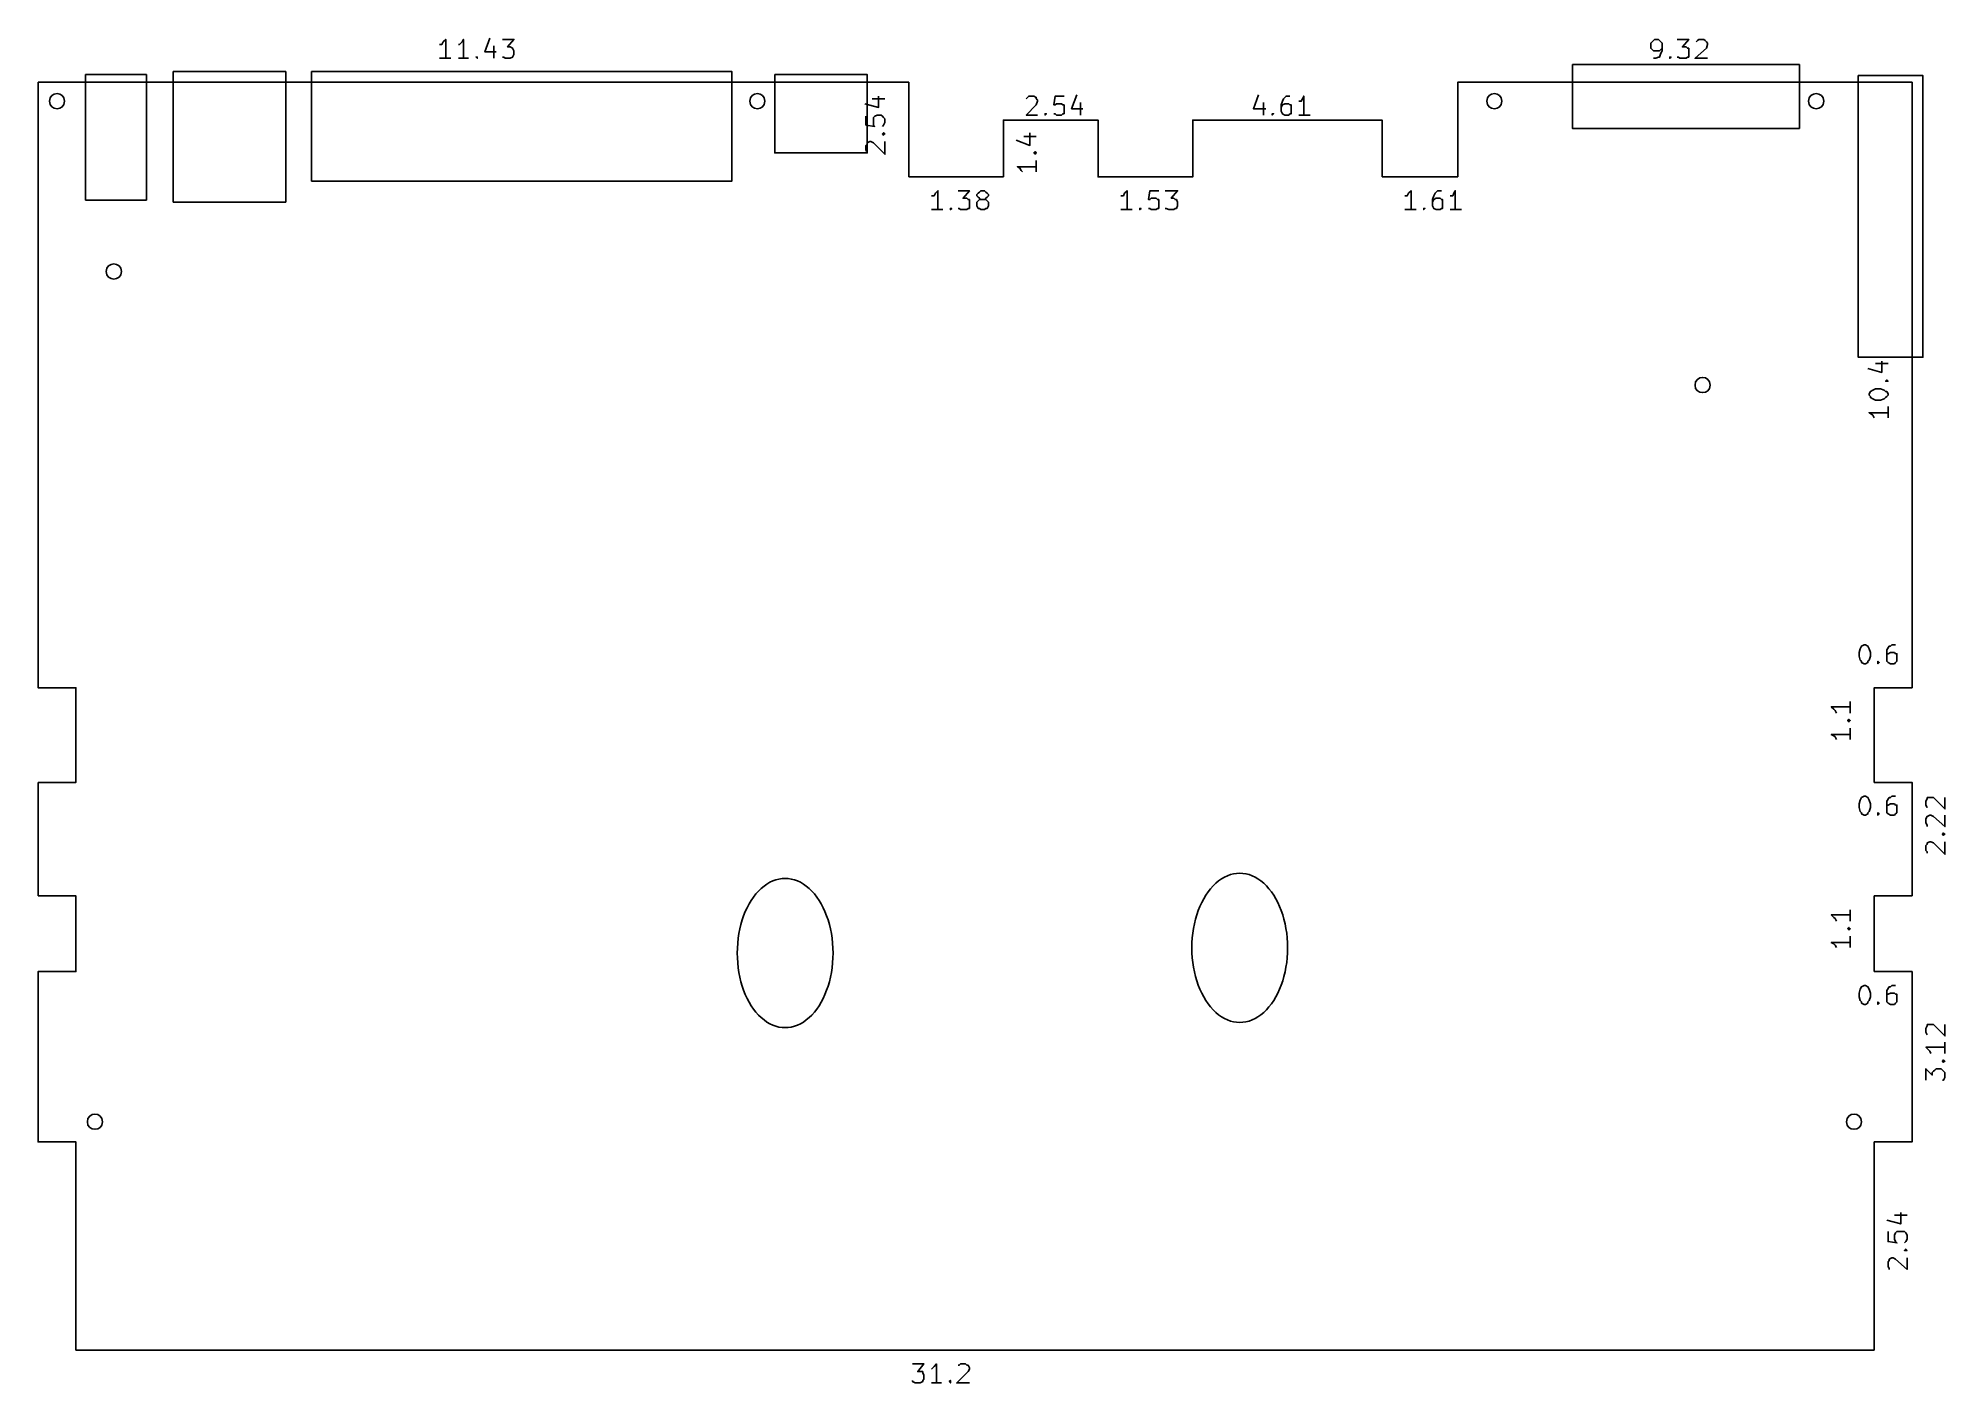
# Model space of a CAD drawing. Extents: x 138 to 500, y 330 to 586.
import ezdxf

# ---------------------------------------------------------------- set-up
doc = ezdxf.new("R2010")
doc.units = 0
doc.layers.add('Layer_1', color=7, linetype='CONTINUOUS')

msp = doc.modelspace()

# ---------------------------------------------------------------- linework, layer by layer
at = {"layer": 'Layer_1', "color": 5}
for points in [[(215.091137, 581.916126), (215.091137, 585.517126), (214.610137, 585.037126), (214.372137, 584.556126), (213.892137, 584.556126)], [(218.450137, 581.916126), (218.450137, 585.517126), (218.212137, 585.037126), (217.731137, 584.556126), (217.489137, 584.556126)], [(223.489137, 585.755126), (222.532137, 583.119126), (224.692137, 583.119126)], [(224.212137, 584.318126), (224.212137, 581.916126)], [(225.892137, 585.517126), (228.052137, 585.517126), (226.853137, 584.076126), (227.329137, 584.076126), (227.810137, 583.837126), (227.810137, 583.837126), (228.052137, 583.357126), (228.052137, 582.638126), (227.810137, 582.158126), (227.810137, 582.158126), (227.329137, 581.916126), (226.372137, 581.916126), (226.130137, 582.158126), (225.892137, 582.158126)], [(444.771132, 581.916126), (445.251132, 581.916126), (445.731132, 582.158126), (445.970132, 582.158126), (446.212132, 582.877126), (446.450132, 583.357126), (446.450132, 584.798126), (446.212132, 585.037126), (445.970132, 585.279126), (445.731132, 585.517126), (445.013132, 585.517126), (444.771132, 585.279126), (444.532132, 585.037126), (444.290132, 584.798126), (444.290132, 583.837126), (444.532132, 583.595126), (444.771132, 583.357126), (445.013132, 583.357126), (445.731132, 583.357126), (445.970132, 583.357126), (446.212132, 583.595126), (446.450132, 583.837126)], [(449.329132, 585.517126), (451.489132, 585.517126), (450.290132, 584.076126), (451.013132, 584.076126), (451.251132, 583.837126), (451.489132, 583.837126), (451.489132, 583.357126), (451.489132, 582.638126), (451.489132, 582.158126), (451.251132, 582.158126), (451.013132, 581.916126), (449.810132, 581.916126), (449.571132, 582.158126), (449.329132, 582.158126)], [(452.931132, 585.037126), (453.173132, 585.279126), (453.411132, 585.517126), (454.372132, 585.517126), (454.610132, 585.279126), (454.853132, 585.037126), (455.091132, 584.798126), (455.091132, 584.556126), (454.853132, 583.837126), (452.692132, 581.916126), (455.091132, 581.916126)], [(216.052137, 581.916126), (213.892137, 581.916126)], [(219.411137, 581.916126), (217.489137, 581.916126)], [(221.091137, 582.158126), (221.091137, 582.158126), (221.091137, 581.916126), (220.853137, 582.158126), (221.091137, 582.158126), (221.091137, 581.916126)], [(447.892132, 582.158126), (448.130132, 582.158126), (447.892132, 581.916126), (447.892132, 582.158126), (447.892132, 582.158126), (447.892132, 581.916126)], [(294.771136, 573.279126), (297.411135, 572.556126), (297.411135, 574.716126)], [(296.212136, 574.236126), (298.610135, 574.236126)], [(325.489135, 574.236126), (325.731135, 574.478126), (325.970135, 574.716126), (326.931135, 574.716126), (327.411135, 574.478126), (327.411135, 574.236126), (327.649135, 573.998126), (327.649135, 573.755126), (327.411135, 573.037126), (325.489135, 571.119126), (327.649135, 571.119126)], [(332.692135, 574.716126), (331.013135, 574.716126), (330.771135, 573.037126), (331.013135, 573.037126), (331.251135, 573.279126), (332.212135, 573.279126), (332.450135, 573.037126), (332.692135, 573.037126), (332.692135, 572.556126), (332.692135, 571.837126), (332.692135, 571.357126), (332.450135, 571.357126), (332.212135, 571.119126), (331.251135, 571.119126), (331.013135, 571.357126), (330.771135, 571.357126)], [(335.091135, 574.959126), (334.130135, 572.318126), (336.290135, 572.318126)], [(335.810135, 573.517126), (335.810135, 571.119126)], [(369.649134, 574.959126), (368.692134, 572.318126), (371.091134, 572.318126)], [(370.610134, 573.517126), (370.610134, 571.119126)], [(375.649134, 574.716126), (374.931134, 574.716126), (374.692134, 574.478126), (374.450134, 574.236126), (374.212134, 573.755126), (373.970134, 573.037126), (373.970134, 571.837126), (374.212134, 571.357126), (374.212134, 571.357126), (374.692134, 571.119126), (375.411134, 571.119126), (375.649134, 571.357126), (375.892134, 571.357126), (375.892134, 571.837126), (375.892134, 572.556126), (375.892134, 573.037126), (375.649134, 573.037126), (375.411134, 573.279126), (374.692134, 573.279126), (374.212134, 573.037126), (374.212134, 573.037126), (373.970134, 572.556126)], [(378.290134, 571.119126), (378.290134, 574.716126), (378.052134, 574.236126), (377.810134, 573.755126), (377.329134, 573.755126)], [(295.013136, 570.877126), (295.013136, 569.197126), (296.692136, 568.959126), (296.450136, 569.197126), (296.450136, 569.677126), (296.450136, 570.396126), (296.450136, 570.638126), (296.692136, 570.877126), (297.173135, 571.119126), (297.892135, 571.119126), (298.130135, 570.877126), (298.372135, 570.638126), (298.610135, 570.396126), (298.610135, 569.677126), (298.372135, 569.197126), (298.130135, 568.959126)], [(329.091135, 571.357126), (329.329135, 571.357126), (329.091135, 571.119126), (329.091135, 571.357126), (329.091135, 571.357126), (329.091135, 571.119126)], [(372.290134, 571.357126), (372.532134, 571.357126), (372.290134, 571.119126), (372.290134, 571.357126), (372.290134, 571.357126), (372.290134, 571.119126)], [(379.489134, 571.119126), (377.329134, 571.119126)], [(295.251136, 563.916126), (295.251136, 564.158126), (295.013136, 564.396126), (295.013136, 565.357126), (295.251136, 565.595126), (295.251136, 565.837126), (295.731136, 566.076126), (295.970136, 566.076126), (296.450136, 565.837126), (298.610135, 563.677126), (298.610135, 566.076126)], [(298.130135, 567.517126), (298.372135, 567.755126), (298.610135, 567.517126), (298.372135, 567.279126), (298.130135, 567.517126), (298.610135, 567.517126)], [(323.571135, 566.318126), (326.212135, 565.357126), (326.212135, 567.755126)], [(325.013135, 567.037126), (327.411135, 567.037126)], [(326.931135, 563.916126), (327.173135, 564.158126), (327.411135, 563.916126), (327.173135, 563.677126), (326.931135, 563.916126), (327.411135, 563.916126)], [(327.411135, 562.478126), (327.411135, 560.318126)], [(327.411135, 561.279126), (323.810135, 561.279126), (324.290135, 561.037126), (324.532135, 560.556126), (324.771135, 560.318126)], [(308.692135, 553.119126), (308.692135, 556.716126), (308.212135, 556.236126), (307.970135, 555.755126), (307.489135, 555.755126)], [(312.532135, 556.716126), (314.692135, 556.716126), (313.489135, 555.279126), (314.212135, 555.279126), (314.450135, 555.037126), (314.692135, 555.037126), (314.692135, 554.556126), (314.692135, 553.837126), (314.692135, 553.357126), (314.450135, 553.357126), (314.212135, 553.119126), (313.013135, 553.119126), (312.771135, 553.357126), (312.532135, 553.357126)], [(316.853135, 555.037126), (316.610135, 555.279126), (316.372135, 555.517126), (316.130135, 555.755126), (316.130135, 555.998126), (316.372135, 556.236126), (316.610135, 556.478126), (316.853135, 556.716126), (317.571135, 556.716126), (317.810135, 556.478126), (318.052135, 556.236126), (318.290135, 555.998126), (318.290135, 555.755126), (318.052135, 555.517126), (317.810135, 555.279126), (317.571135, 555.037126), (316.853135, 555.037126), (316.610135, 555.037126), (316.372135, 554.798126), (316.130135, 554.556126), (316.130135, 553.837126), (316.372135, 553.357126), (316.610135, 553.357126), (316.853135, 553.119126), (317.571135, 553.119126), (317.810135, 553.357126), (318.052135, 553.357126), (318.290135, 553.837126), (318.290135, 554.556126), (318.052135, 554.798126), (317.810135, 555.037126), (317.571135, 555.037126)], [(344.692134, 553.119126), (344.692134, 556.716126), (344.212134, 556.236126), (343.970134, 555.755126), (343.489134, 555.755126)], [(350.692134, 556.716126), (349.013134, 556.716126), (348.771134, 555.037126), (349.013134, 555.037126), (349.251134, 555.279126), (350.212134, 555.279126), (350.450134, 555.037126), (350.692134, 555.037126), (350.692134, 554.556126), (350.692134, 553.837126), (350.692134, 553.357126), (350.450134, 553.357126), (350.212134, 553.119126), (349.251134, 553.119126), (349.013134, 553.357126), (348.771134, 553.357126)], [(351.892134, 556.716126), (354.290134, 556.716126), (353.091134, 555.279126), (353.571134, 555.279126), (353.810134, 555.037126), (354.052134, 555.037126), (354.290134, 554.556126), (354.290134, 553.837126), (354.052134, 553.357126), (353.810134, 553.357126), (353.571134, 553.119126), (352.610134, 553.119126), (352.130134, 553.357126), (351.892134, 553.357126)], [(398.692133, 553.119126), (398.692133, 556.716126), (398.212133, 556.236126), (397.970133, 555.755126), (397.489133, 555.755126)], [(404.450133, 556.716126), (403.731133, 556.716126), (403.489133, 556.478126), (403.251133, 556.236126), (403.013133, 555.755126), (402.771133, 555.037126), (402.771133, 553.837126), (403.013133, 553.357126), (403.013133, 553.357126), (403.489133, 553.119126), (404.212133, 553.119126), (404.450133, 553.357126), (404.692133, 553.357126), (404.692133, 553.837126), (404.692133, 554.556126), (404.692133, 555.037126), (404.450133, 555.037126), (404.212133, 555.279126), (403.489133, 555.279126), (403.013133, 555.037126), (403.013133, 555.037126), (402.771133, 554.556126)], [(407.091133, 553.119126), (407.091133, 556.716126), (406.853133, 556.236126), (406.610133, 555.755126), (406.130133, 555.755126)], [(309.649135, 553.119126), (307.489135, 553.119126)], [(311.091135, 553.357126), (311.329135, 553.357126), (311.091135, 553.119126), (311.091135, 553.357126), (311.091135, 553.357126), (311.091135, 553.119126)], [(345.649134, 553.119126), (343.489134, 553.119126)], [(347.091134, 553.357126), (347.329134, 553.357126), (347.091134, 553.119126), (347.091134, 553.357126), (347.091134, 553.357126), (347.091134, 553.119126)], [(399.649133, 553.119126), (397.489133, 553.119126)], [(401.091133, 553.357126), (401.329133, 553.357126), (401.091133, 553.119126), (401.091133, 553.357126), (401.091133, 553.357126), (401.091133, 553.119126)], [(408.290133, 553.119126), (406.130133, 553.119126)], [(485.571131, 522.877127), (488.212131, 522.158127), (488.212131, 524.318127)], [(487.013131, 523.837127), (489.411131, 523.837127)], [(488.931131, 520.478127), (489.173131, 520.716127), (489.411131, 520.478127), (489.173131, 520.478127), (488.931131, 520.478127), (489.411131, 520.478127)], [(489.411131, 515.677127), (489.411131, 513.517127)], [(489.411131, 514.478127), (485.810131, 514.478127), (486.290131, 514.236127), (486.532131, 513.998127), (486.771131, 513.517127)], [(490.853131, 470.318128), (490.130131, 470.318128), (489.892131, 470.076128), (489.649131, 470.076128), (489.173131, 469.357128), (489.173131, 468.638128), (489.173131, 467.435128), (489.173131, 467.197128), (489.411131, 466.959128), (489.892131, 466.716128), (490.610131, 466.716128), (490.853131, 466.959128), (491.091131, 467.197128), (491.091131, 467.435128), (491.091131, 468.158128), (491.091131, 468.638128), (490.853131, 468.638128), (490.610131, 468.877128), (489.892131, 468.877128), (489.411131, 468.638128), (489.173131, 468.638128), (489.173131, 468.158128)], [(487.489131, 467.197128), (487.731131, 466.959128), (487.489131, 466.716128), (487.489131, 466.959128), (487.489131, 467.197128), (487.489131, 466.716128)], [(482.212131, 458.556128), (478.610132, 458.556128), (479.091131, 458.076128), (479.329131, 457.837128), (479.571131, 457.357129)], [(482.212131, 459.517128), (482.212131, 457.357129)], [(481.731131, 455.916129), (481.970131, 456.158129), (482.212131, 455.916129), (481.970131, 455.677129), (481.731131, 455.916129), (482.212131, 455.916129)], [(482.212131, 454.478129), (482.212131, 452.318129)], [(482.212131, 453.279129), (478.610132, 453.279129), (479.091131, 453.037129), (479.329131, 452.798129), (479.571131, 452.318129)], [(490.853131, 441.517129), (490.130131, 441.517129), (489.892131, 441.279129), (489.649131, 441.279129), (489.173131, 440.556129), (489.173131, 439.837129), (489.173131, 438.638129), (489.173131, 438.396129), (489.411131, 438.158129), (489.892131, 437.916129), (490.610131, 437.916129), (490.853131, 438.158129), (491.091131, 438.396129), (491.091131, 438.638129), (491.091131, 439.357129), (491.091131, 439.837129), (490.853131, 439.837129), (490.610131, 440.076129), (489.892131, 440.076129), (489.411131, 439.837129), (489.173131, 439.837129), (489.173131, 439.357129)], [(496.853131, 439.357129), (496.853131, 439.357129), (496.610131, 439.837129), (496.610131, 440.556129), (496.853131, 441.037129), (496.853131, 441.279129), (497.329131, 441.279129), (497.571131, 441.279129), (498.052131, 441.279129), (500.212131, 439.119129), (500.212131, 441.279129)], [(487.489131, 438.396129), (487.731131, 438.158129), (487.489131, 437.916129), (487.489131, 438.158129), (487.489131, 438.396129), (487.489131, 437.916129)], [(496.853131, 435.755129), (496.853131, 435.998129), (496.610131, 436.478129), (496.610131, 437.197129), (496.853131, 437.677129), (496.853131, 437.677129), (497.329131, 437.916129), (497.571131, 437.916129), (498.052131, 437.677129), (500.212131, 435.755129), (500.212131, 437.916129)], [(496.853131, 430.716129), (496.853131, 430.959129), (496.610131, 431.197129), (496.610131, 432.158129), (496.853131, 432.396129), (496.853131, 432.638129), (497.329131, 432.877129), (497.571131, 432.877129), (498.052131, 432.638129), (500.212131, 430.478129), (500.212131, 432.877129)], [(499.731131, 434.318129), (499.970131, 434.556129), (500.212131, 434.318129), (499.970131, 434.076129), (499.731131, 434.318129), (500.212131, 434.318129)], [(482.212131, 418.959129), (478.610132, 418.959129), (479.091131, 418.478129), (479.329131, 418.236129), (479.571131, 417.755129)], [(482.212131, 419.916129), (482.212131, 417.755129)], [(482.212131, 413.677129), (478.610132, 413.677129), (479.091131, 413.435129), (479.329131, 413.197129), (479.571131, 412.716129)], [(481.731131, 416.318129), (481.970131, 416.556129), (482.212131, 416.318129), (481.970131, 416.076129), (481.731131, 416.318129), (482.212131, 416.318129)], [(482.212131, 414.877129), (482.212131, 412.716129)], [(490.853131, 405.51713), (490.130131, 405.51713), (489.892131, 405.27913), (489.649131, 405.27913), (489.173131, 404.55613), (489.173131, 403.83713), (489.173131, 402.63813), (489.173131, 402.39613), (489.411131, 402.15813), (489.892131, 401.91613), (490.610131, 401.91613), (490.853131, 402.15813), (491.091131, 402.39613), (491.091131, 402.63813), (491.091131, 403.35713), (491.091131, 403.83713), (490.853131, 403.83713), (490.610131, 404.07613), (489.892131, 404.07613), (489.411131, 403.83713), (489.173131, 403.83713), (489.173131, 403.35713)], [(487.489131, 402.39613), (487.731131, 402.15813), (487.489131, 401.91613), (487.489131, 402.15813), (487.489131, 402.39613), (487.489131, 401.91613)], [(496.853131, 396.15813), (496.853131, 396.15813), (496.610131, 396.63813), (496.610131, 397.35713), (496.853131, 397.83713), (496.853131, 398.07613), (497.329131, 398.07613), (497.571131, 398.07613), (498.052131, 398.07613), (500.212131, 395.91613), (500.212131, 398.07613)], [(500.212131, 393.75513), (496.610131, 393.75513), (497.091131, 393.27913), (497.329131, 393.03713), (497.571131, 392.55613)], [(500.212131, 394.71613), (500.212131, 392.55613)], [(496.610131, 387.51713), (496.610131, 389.67713), (497.810131, 388.47813), (497.810131, 388.95913), (498.052131, 389.19713), (498.290131, 389.43513), (498.532131, 389.67713), (499.489131, 389.67713), (499.731131, 389.43513), (499.970131, 389.19713), (500.212131, 388.95913), (500.212131, 387.99813), (499.970131, 387.51713), (499.731131, 387.51713)], [(499.731131, 391.11913), (499.970131, 391.35713), (500.212131, 391.11913), (499.970131, 390.87713), (499.731131, 391.11913), (500.212131, 391.11913)], [(489.173131, 360.877131), (491.810131, 360.158131), (491.810131, 362.318131)], [(490.610131, 361.837131), (493.013131, 361.837131)], [(489.411131, 358.716131), (489.411131, 356.798131), (491.091131, 356.556131), (490.853131, 356.798131), (490.610131, 357.279131), (490.610131, 357.998131), (490.853131, 358.478131), (491.091131, 358.716131), (491.329131, 358.716131), (492.290131, 358.716131), (492.532131, 358.716131), (492.771131, 358.478131), (493.013131, 357.998131), (493.013131, 357.279131), (492.771131, 356.798131), (492.532131, 356.556131)], [(489.649131, 351.517131), (489.649131, 351.755131), (489.411131, 351.998131), (489.411131, 352.959131), (489.649131, 353.197131), (489.649131, 353.435131), (490.130131, 353.677131), (490.372131, 353.677131), (490.853131, 353.435131), (493.013131, 351.517131), (493.013131, 353.677131)], [(492.532131, 355.119131), (492.771131, 355.357131), (493.013131, 355.119131), (492.771131, 355.119131), (492.532131, 355.119131), (493.013131, 355.119131)], [(303.892135, 333.517131), (306.052135, 333.517131), (304.853135, 332.076131), (305.329135, 332.076131), (305.810135, 332.076131), (305.810135, 331.837131), (306.052135, 331.357131), (306.052135, 330.638131), (305.810135, 330.396131), (305.810135, 330.158131), (305.329135, 329.916131), (304.372135, 329.916131), (303.892135, 330.158131), (303.892135, 330.396131)], [(308.450135, 329.916131), (308.450135, 333.517131), (307.970135, 333.037131), (307.731135, 332.798131), (307.489135, 332.556131)], [(311.091135, 330.396131), (311.091135, 330.158131), (311.091135, 329.916131), (310.853135, 330.158131), (311.091135, 330.396131), (311.091135, 329.916131)], [(312.532135, 333.279131), (312.771135, 333.279131), (313.013135, 333.517131), (313.970135, 333.517131), (314.212135, 333.279131), (314.450135, 333.279131), (314.692135, 332.798131), (314.692135, 332.556131), (314.450135, 332.076131), (312.290135, 329.916131), (314.692135, 329.916131)], [(309.411135, 329.916131), (307.489135, 329.916131)]]:
    msp.add_lwpolyline(points, dxfattribs=at)
at = {"layer": 'Layer_1', "color": 6}
for points in [[(429.377963, 580.711436), (472.561983, 580.711436), (472.561983, 568.589605), (429.377963, 568.589605)], [(146.598399, 578.817396), (158.152019, 578.817396), (158.152019, 554.952541), (146.598399, 554.952541)], [(163.265898, 579.385616), (184.668507, 579.385616), (184.668507, 554.573744), (163.265898, 554.573744)], [(189.593008, 579.385616), (269.521328, 579.385616), (269.521328, 558.551218), (189.593008, 558.551218)], [(277.665686, 578.817396), (295.251135, 578.817396), (295.251135, 563.916122), (277.665686, 563.916122)], [(483.736851, 578.627996), (496.048085, 578.627996), (496.048085, 525.026778), (483.736851, 525.026778)], [(288.749999, 411.69642)], [(375.214243, 412.688196)]]:
    msp.add_lwpolyline(points, close=True, dxfattribs=at)
at = {"layer": 'Layer_1', "color": 3}
for points in [[(137.571139, 577.357126), (137.571139, 462.158128), (144.771139, 462.158128), (144.771139, 444.158129), (137.571139, 444.158129)], [(137.571139, 577.357126), (303.173135, 577.357126)], [(303.173135, 577.357126), (303.173135, 559.357126)], [(407.571133, 559.357126), (407.571133, 577.357126), (493.970131, 577.357126), (493.970131, 462.158128), (486.771131, 462.158128), (486.771131, 444.158129), (493.970131, 444.158129), (493.970131, 422.556129)], [(321.173135, 559.357126), (321.173135, 570.158126), (339.173135, 570.158126), (339.173135, 559.357126), (357.173134, 559.357126), (357.173134, 570.158126), (393.173133, 570.158126), (393.173133, 559.357126)], [(303.173135, 559.357126), (321.173135, 559.357126)], [(393.173133, 559.357126), (407.571133, 559.357126)], [(137.571139, 444.158129), (137.571139, 422.556129)], [(137.571139, 422.556129), (144.771139, 422.556129), (144.771139, 408.15813), (137.571139, 408.15813), (137.571139, 375.75513), (144.771139, 375.75513), (144.771139, 336.158131)], [(493.970131, 422.556129), (486.771131, 422.556129), (486.771131, 408.15813)], [(486.771131, 408.15813), (493.970131, 408.15813), (493.970131, 375.75513), (486.771131, 375.75513), (486.771131, 336.158131)], [(486.771131, 336.158131), (144.771139, 336.158131)]]:
    msp.add_lwpolyline(points, dxfattribs=at)
at = {"layer": 'Layer_1', "color": 5}
for points in [[(485.810131, 517.837127), (485.810131, 518.076127), (486.052131, 518.556127), (486.052131, 518.556127), (486.532131, 518.798127), (487.013131, 519.037127), (487.970131, 519.037127), (488.692131, 518.798127), (488.931131, 518.556127), (489.173131, 518.556127), (489.411131, 518.076127), (489.411131, 517.837127), (489.173131, 517.595127), (488.931131, 517.357127), (488.692131, 517.119127), (487.970131, 516.877127), (487.013131, 516.877127), (486.532131, 517.119127), (486.052131, 517.357127), (486.052131, 517.595127)], [(484.853131, 470.318128), (485.091131, 470.318128), (485.571131, 470.076128), (485.571131, 470.076128), (485.810131, 469.595128), (486.052131, 468.877128), (486.052131, 468.158128), (485.810131, 467.435128), (485.571131, 467.197128), (485.571131, 466.959128), (485.091131, 466.716128), (484.853131, 466.716128), (484.372131, 466.959128), (484.372131, 467.197128), (484.130131, 467.435128), (483.892131, 468.158128), (483.892131, 468.877128), (484.130131, 469.595128), (484.372131, 470.076128), (484.372131, 470.076128)], [(484.853131, 441.517129), (485.091131, 441.517129), (485.571131, 441.279129), (485.571131, 441.279129), (485.810131, 440.798129), (486.052131, 440.076129), (486.052131, 439.357129), (485.810131, 438.638129), (485.571131, 438.396129), (485.571131, 438.158129), (485.091131, 437.916129), (484.853131, 437.916129), (484.372131, 438.158129), (484.372131, 438.396129), (484.130131, 438.638129), (483.892131, 439.357129), (483.892131, 440.076129), (484.130131, 440.798129), (484.372131, 441.279129), (484.372131, 441.279129)], [(484.853131, 405.51713), (485.091131, 405.51713), (485.571131, 405.27913), (485.571131, 405.27913), (485.810131, 404.79813), (486.052131, 404.07613), (486.052131, 403.35713), (485.810131, 402.63813), (485.571131, 402.39613), (485.571131, 402.15813), (485.091131, 401.91613), (484.853131, 401.91613), (484.372131, 402.15813), (484.372131, 402.39613), (484.130131, 402.63813), (483.892131, 403.35713), (483.892131, 404.07613), (484.130131, 404.79813), (484.372131, 405.27913), (484.372131, 405.27913)]]:
    msp.add_lwpolyline(points, close=True, dxfattribs=at)
at = {"layer": 'Layer_1', "color": 3}
for points in [[(139.731139, 573.755126), (139.731139, 575.677126), (142.610139, 575.677126), (142.610139, 573.755126)], [(142.610139, 573.755126), (142.610139, 571.837126), (139.731139, 571.837126), (139.731139, 573.755126)], [(272.931136, 573.755126), (272.931136, 575.677126), (275.810136, 575.677126), (275.810136, 573.755126)], [(275.810136, 573.755126), (275.810136, 571.837126), (272.931136, 571.837126), (272.931136, 573.755126)], [(413.091133, 573.755126), (413.091133, 575.677126), (415.970133, 575.677126), (415.970133, 573.755126)], [(415.970133, 573.755126), (415.970133, 571.837126), (413.091133, 571.837126), (413.091133, 573.755126)], [(474.290132, 573.755126), (474.290132, 575.677126), (477.173132, 575.677126), (477.173132, 573.755126)], [(477.173132, 573.755126), (477.173132, 571.837126), (474.290132, 571.837126), (474.290132, 573.755126)], [(150.532139, 541.357127), (150.532139, 543.279127), (153.411139, 543.279127), (153.411139, 541.357127)], [(153.411139, 541.357127), (153.411139, 539.435127), (150.532139, 539.435127), (150.532139, 541.357127)], [(452.692132, 519.755127), (452.692132, 521.677127), (455.571132, 521.677127), (455.571132, 519.755127)], [(455.571132, 519.755127), (455.571132, 517.837127), (452.692132, 517.837127), (452.692132, 519.755127)], [(146.931139, 379.59513), (146.931139, 381.51713), (149.810139, 381.51713), (149.810139, 379.59513)], [(481.489131, 379.59513), (481.489131, 381.51713), (484.372131, 381.51713), (484.372131, 379.59513)], [(149.810139, 379.59513), (149.810139, 377.67713), (146.931139, 377.67713), (146.931139, 379.59513)], [(484.372131, 379.59513), (484.372131, 377.67713), (481.489131, 377.67713), (481.489131, 379.59513)]]:
    msp.add_open_spline(points, degree=3, dxfattribs=at)
at = {"layer": 'Layer_1', "color": 6}
for points in [[(275.089284, 423.990887), (277.907044, 426.526835), (281.378668, 426.526835), (284.196427, 423.990887)], [(356.999957, 412.688196), (356.999957, 417.760092), (358.735768, 422.446716), (361.553528, 424.982664)], [(361.553528, 424.982664), (364.371288, 427.518612), (367.842912, 427.518612), (370.660672, 424.982664)], [(370.660672, 424.982664), (373.478431, 422.446716), (375.214243, 417.760092), (375.214243, 412.688196)], [(270.535713, 411.69642), (270.535713, 416.768315), (272.271524, 421.45494), (275.089284, 423.990887)], [(284.196427, 423.990887), (287.014187, 421.45494), (288.749999, 416.768315), (288.749999, 411.69642)], [(275.089284, 399.401952), (272.271524, 401.937899), (270.535713, 406.624524), (270.535713, 411.69642)], [(288.749999, 411.69642), (288.749999, 406.624524), (287.014187, 401.937899), (284.196427, 399.401952)], [(361.553528, 400.393728), (358.735768, 402.929676), (356.999957, 407.616301), (356.999957, 412.688196)], [(375.214243, 412.688196), (375.214243, 407.616301), (373.478431, 402.929676), (370.660672, 400.393728)], [(284.196427, 399.401952), (281.378668, 396.866004), (277.907044, 396.866004), (275.089284, 399.401952)], [(370.660672, 400.393728), (367.842912, 397.85778), (364.371288, 397.85778), (361.553528, 400.393728)]]:
    msp.add_open_spline(points, degree=3, dxfattribs=at)

doc.saveas('drawing.dxf')
